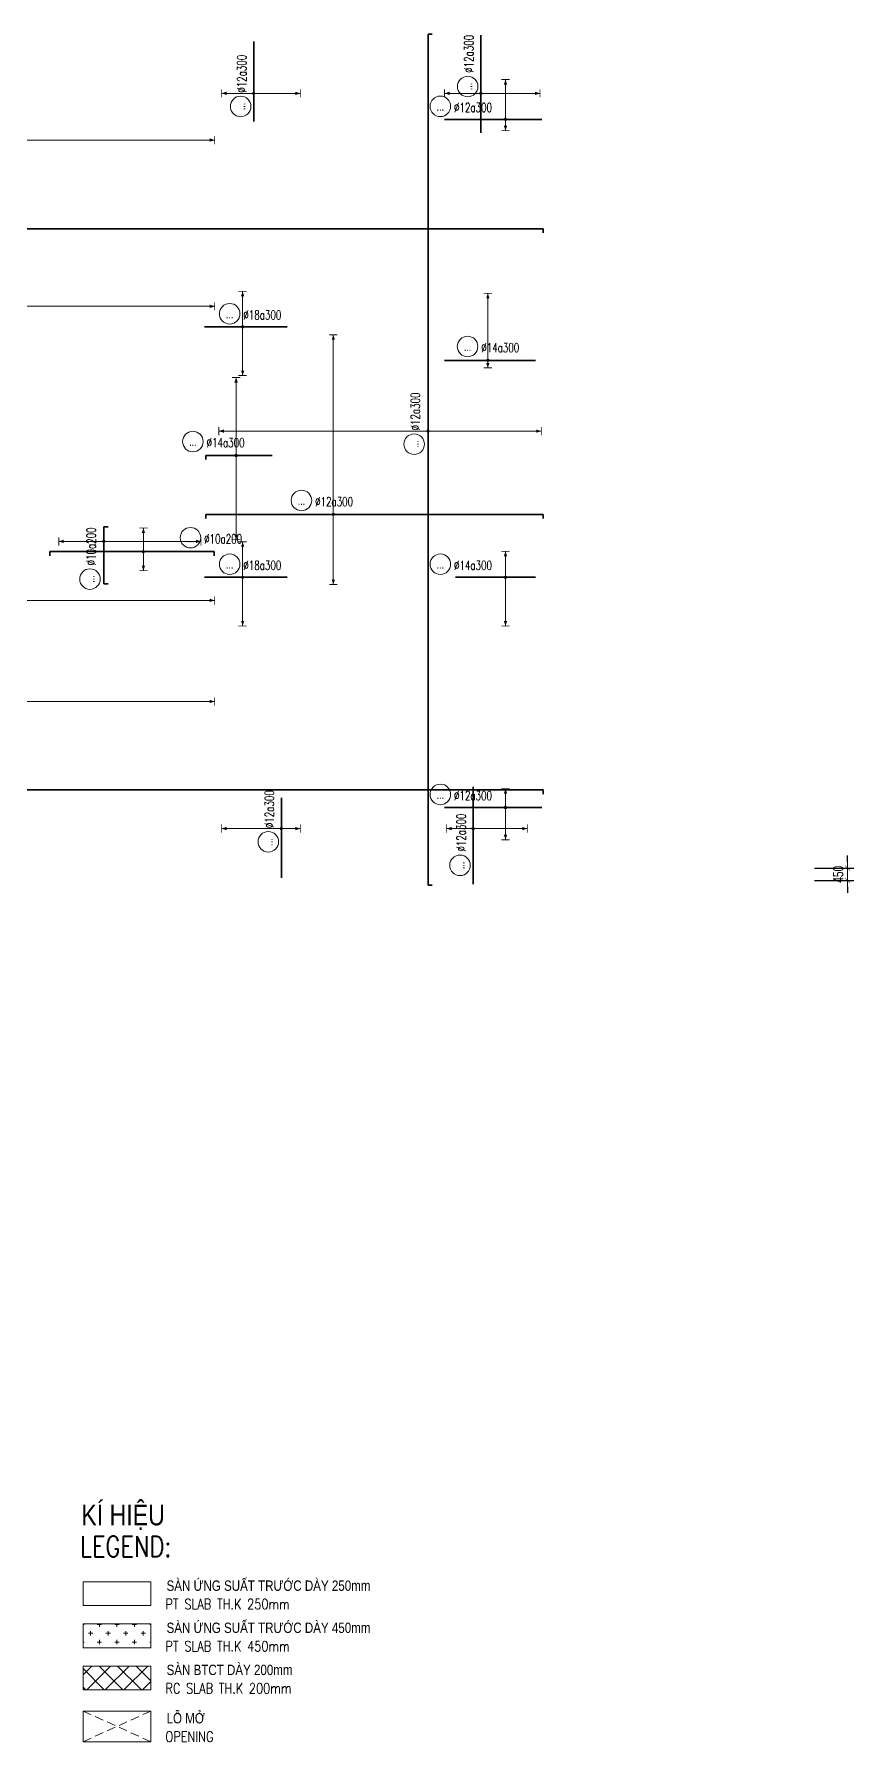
# Model space of a CAD drawing. Header units: millimetres. Extents: x 130150 to 587758, y -25561 to 50684.
# Drawn here: x 299885 to 329575, y -22764 to 39120 of the extents above; entities that cross this region are included whole.
import ezdxf
from ezdxf.enums import TextEntityAlignment as Align

# ---------------------------------------------------------------- set-up
doc = ezdxf.new("R2010")
doc.units = ezdxf.units.MM
doc.linetypes.add('DASHED2', pattern=[9.525, 6.35, -3.175])
doc.layers.get('0').update_dxf_attribs({"lineweight": 20})
doc.layers.get('Defpoints').update_dxf_attribs({"color": 151, "lineweight": 9})
for name, color, linetype, lineweight in [('NDC_S_DIM', 1, 'Continuous', 15), ('NDC_S_ENG TEXT', 2, 'Continuous', 20), ('NDC_S_HATCH MATERIAL', 8, 'Continuous', 13), ('NDC_S_OPENING', 9, 'DASHED2', 13), ('NDC_S_REBAR', 4, 'Continuous', 35), ('NDC_S_SLAB', 2, 'Continuous', 20), ('NDC_S_VN TEXT', 7, 'Continuous', 20)]:
    doc.layers.add(name, color=color, linetype=linetype, lineweight=lineweight)
doc.styles.add('$0$NDC_EN TXT', font='romans.shx', dxfattribs={"width": 0.8})
doc.styles.add('ARIAL', font='arial.ttf', dxfattribs={"width": 0.7})
doc.styles.add('NDC_DIM', font='', dxfattribs={"width": 0.75})
doc.styles.add('NDC_ROMANS', font='romans.shx', dxfattribs={"width": 0.7})
doc.styles.add('NDC_VIE TXT', font='arial.ttf', dxfattribs={"width": 0.8})
doc.styles.get('NDC_DIM').set_extended_font_data('Dotum')
doc.dimstyles.new('NDC_dim_150', dxfattribs={"dimscale": 150, "dimtxt": 2.5, "dimasz": 1.5, "dimexe": 1.5, "dimexo": 2.5, "dimgap": 1, "dimtad": 1, "dimdec": 0, "dimzin": 0, "dimdsep": 46, "dimtxsty": 'NDC_DIM', "dimblk": 'DIMMARK', "dimcen": 0.09, "dimdle": 1.2, "dimclrd": 1, "dimclre": 1, "dimclrt": 3, "dimadec": 0, "dimazin": 0, "dimtfac": 1, "dimtdec": 0, "dimtix": 1, "dimtofl": 0, "dimtmove": 0, "dimatfit": 3, "dimfxl": 8, "dimfxlon": 1, "dimtolj": 1, "dimtzin": 0, "dimarcsym": 0})

# ---------------------------------------------------------------- blocks, each defined once
blk = doc.blocks.new('DIMMARK')
at = {"layer": 'NDC_S_DIM', "color": 1}
blk.add_line((-1.5, 0), (1, 0), dxfattribs=at)
at = {"layer": 'NDC_S_DIM', "color": 2, "const_width": 0.1}
blk.add_lwpolyline([(-0.42, -0.42), (0.42, 0.42)], dxfattribs=at)
blk = doc.blocks.new('*D8')
at = {"layer": 'Defpoints', "color": 0, "ltscale": 100, "transparency": 16777216}
for p in [(314339, 8900), (329350, 8900), (314597, 8450)]:
    blk.add_point(p, dxfattribs=at)
at = {"layer": 'NDC_S_DIM', "color": 1, "lineweight": -2, "ltscale": 100, "transparency": 16777216}
for p, q in [((329350, 9125), (329350, 9350)), ((328150, 8900), (329575, 8900)), ((328150, 8450), (329575, 8450)), ((329350, 8225), (329350, 8000))]:
    blk.add_line(p, q, dxfattribs=at)
at = {"layer": 'NDC_S_DIM', "color": 1, "lineweight": -2, "ltscale": 100, "transparency": 16777216, "xscale": 225, "yscale": 225, "zscale": 225}
for p, rotation in [((329350, 8900), 270), ((329350, 8450), 90)]:
    blk.add_blockref('DIMMARK', p, dxfattribs=dict(at, rotation=rotation))
at = {"layer": 'NDC_S_DIM', "color": 3, "ltscale": 100, "transparency": 16777216, "insert": (329012, 8675), "char_height": 375, "attachment_point": 5, "rotation": 90, "style": 'NDC_DIM'}
blk.add_mtext('\\A1;450', dxfattribs=at)
blk = doc.blocks.new('*U46')
h = blk.add_hatch(color=6)
edge = h.paths.add_edge_path()
edge.add_arc((-75.12, 0), 0.3, 0, 360)
at = {"layer": 'NDC_S_DIM', "color": 6}
for q in [(-75.12, 48.62), (-75.12, -12.04)]:
    blk.add_line((-75.12, 0), q, dxfattribs=at)
for points in [[(-76.12, 48.62, 0.2, 0.2, 0), (-74.12, 48.62, 0, 0, 0)], [(-76.12, -12.04, 0.2, 0.2, 0), (-74.12, -12.04, 0, 0, 0)]]:
    blk.add_lwpolyline(points, format="xyseb", dxfattribs=at)
at = {"layer": 'NDC_S_DIM'}
blk.add_circle((-82.75, 3.36), 2.48, dxfattribs=at)
at = {"layer": 'NDC_S_DIM', "color": 6}
blk.add_circle((-75.12, 0), 0.3, dxfattribs=at)
for points in [[(-75.52, 47.42), (-75.12, 48.62), (-74.72, 47.42)], [(-75.52, -10.84), (-75.12, -12.04), (-74.72, -10.84)]]:
    blk.add_solid(points, dxfattribs=at)
at = {"layer": 'NDC_S_REBAR'}
for p, q in [((0, 0), (-275.95, 0)), ((-275.95, 0), (-275.95, -1)), ((0, 0), (137.51, 0)), ((137.51, 0), (137.51, -1)), ((-275.95, -1), (-275.95, -1)), ((137.51, -1), (137.51, -1))]:
    blk.add_line(p, q, dxfattribs=at)
at = {"layer": 'NDC_S_VN TEXT', "style": 'ARIAL', "width": 0.7}
blk.add_attdef('KHT', text='', height=2.2, dxfattribs=at).set_placement((-82.75, 3.36), align=Align.MIDDLE_CENTER)
at = {"layer": 'NDC_S_VN TEXT', "color": 3, "style": 'NDC_ROMANS', "width": 0.7}
blk.add_attdef('DKT', (-79.45, 1.98), '', height=2.2, dxfattribs=at)
blk = doc.blocks.new('*U34')
h = blk.add_hatch(color=6)
edge = h.paths.add_edge_path()
edge.add_arc((2.08, 0), 0.3, 0, 360)
at = {"layer": 'NDC_S_DIM', "color": 6}
for q in [(2.08, 43.39), (2.08, -16.95)]:
    blk.add_line((2.08, 0), q, dxfattribs=at)
for points in [[(1.08, 43.39, 0.2, 0.2, 0), (3.08, 43.39, 0, 0, 0)], [(1.08, -16.95, 0.2, 0.2, 0), (3.08, -16.95, 0, 0, 0)]]:
    blk.add_lwpolyline(points, format="xyseb", dxfattribs=at)
at = {"layer": 'NDC_S_DIM'}
blk.add_circle((-5.62, 3.36), 2.48, dxfattribs=at)
at = {"layer": 'NDC_S_DIM', "color": 6}
blk.add_circle((2.08, 0), 0.3, dxfattribs=at)
for points in [[(1.68, 42.19), (2.08, 43.39), (2.48, 42.19)], [(1.68, -15.75), (2.08, -16.95), (2.48, -15.75)]]:
    blk.add_solid(points, dxfattribs=at)
at = {"layer": 'NDC_S_REBAR'}
for p, q in [((0, 0), (-28.73, 0)), ((-28.73, 0), (-28.73, -1)), ((0, 0), (52.74, 0)), ((52.74, 0), (52.74, -1)), ((-28.73, -1), (-28.73, -1)), ((52.74, -1), (52.74, -1))]:
    blk.add_line(p, q, dxfattribs=at)
at = {"layer": 'NDC_S_VN TEXT', "style": 'ARIAL', "width": 0.7}
blk.add_attdef('KHT', text='', height=2.2, dxfattribs=at).set_placement((-5.62, 3.36), align=Align.MIDDLE_CENTER)
at = {"layer": 'NDC_S_VN TEXT', "color": 3, "style": 'NDC_ROMANS', "width": 0.7}
blk.add_attdef('DKT', (-2.32, 1.98), '', height=2.2, dxfattribs=at)
blk = doc.blocks.new('*U35')
h = blk.add_hatch(color=6)
edge = h.paths.add_edge_path()
edge.add_arc((4.81, 0), 0.3, 0, 360)
at = {"layer": 'NDC_S_DIM', "color": 6}
for q in [(4.81, 71.02), (4.81, -183.98)]:
    blk.add_line((4.81, 0), q, dxfattribs=at)
for points in [[(3.81, 71.02, 0.2, 0.2, 0), (5.81, 71.02, 0, 0, 0)], [(3.81, -183.98, 0.2, 0.2, 0), (5.81, -183.98, 0, 0, 0)]]:
    blk.add_lwpolyline(points, format="xyseb", dxfattribs=at)
at = {"layer": 'NDC_S_DIM'}
blk.add_circle((-5.62, 3.36), 2.48, dxfattribs=at)
at = {"layer": 'NDC_S_DIM', "color": 6}
blk.add_circle((4.81, 0), 0.3, dxfattribs=at)
for points in [[(4.41, 69.82), (4.81, 71.02), (5.21, 69.82)], [(4.41, -182.78), (4.81, -183.98), (5.21, -182.78)]]:
    blk.add_solid(points, dxfattribs=at)
at = {"layer": 'NDC_S_REBAR'}
for p, q in [((0, 0), (-39.56, 0)), ((-39.56, 0), (-39.56, -1)), ((0, 0), (35.24, 0)), ((35.24, 0), (35.24, -1)), ((-39.56, -1), (-39.56, -1)), ((35.24, -1), (35.24, -1))]:
    blk.add_line(p, q, dxfattribs=at)
at = {"layer": 'NDC_S_VN TEXT', "style": 'ARIAL', "width": 0.7}
blk.add_attdef('KHT', text='', height=2.2, dxfattribs=at).set_placement((-5.62, 3.36), align=Align.MIDDLE_CENTER)
at = {"layer": 'NDC_S_VN TEXT', "color": 3, "style": 'NDC_ROMANS', "width": 0.7}
blk.add_attdef('DKT', (-2.32, 1.98), '', height=2.2, dxfattribs=at)
blk = doc.blocks.new('*U45')
h = blk.add_hatch(color=6)
edge = h.paths.add_edge_path()
edge.add_arc((4.81, 0), 0.3, 0, 360)
at = {"layer": 'NDC_S_DIM', "color": 6}
for q in [(4.81, 71.02), (4.81, -183.98)]:
    blk.add_line((4.81, 0), q, dxfattribs=at)
for points in [[(3.81, 71.02, 0.2, 0.2, 0), (5.81, 71.02, 0, 0, 0)], [(3.81, -183.98, 0.2, 0.2, 0), (5.81, -183.98, 0, 0, 0)]]:
    blk.add_lwpolyline(points, format="xyseb", dxfattribs=at)
at = {"layer": 'NDC_S_DIM'}
blk.add_circle((-5.62, 3.36), 2.48, dxfattribs=at)
at = {"layer": 'NDC_S_DIM', "color": 6}
blk.add_circle((4.81, 0), 0.3, dxfattribs=at)
for points in [[(4.41, 69.82), (4.81, 71.02), (5.21, 69.82)], [(4.41, -182.78), (4.81, -183.98), (5.21, -182.78)]]:
    blk.add_solid(points, dxfattribs=at)
at = {"layer": 'NDC_S_REBAR'}
for p, q in [((0, 0), (-44.4, 0)), ((-44.4, 0), (-44.4, -1)), ((0, 0), (30.4, 0)), ((30.4, 0), (30.4, -1)), ((-44.4, -1), (-44.4, -1)), ((30.4, -1), (30.4, -1))]:
    blk.add_line(p, q, dxfattribs=at)
at = {"layer": 'NDC_S_VN TEXT', "style": 'ARIAL', "width": 0.7}
blk.add_attdef('KHT', text='', height=2.2, dxfattribs=at).set_placement((-5.62, 3.36), align=Align.MIDDLE_CENTER)
at = {"layer": 'NDC_S_VN TEXT', "color": 3, "style": 'NDC_ROMANS', "width": 0.7}
blk.add_attdef('DKT', (-2.32, 1.98), '', height=2.2, dxfattribs=at)
blk = doc.blocks.new('*U50')
h = blk.add_hatch(color=6)
edge = h.paths.add_edge_path()
edge.add_arc((3.48, 0), 0.3, 0, 360)
at = {"layer": 'NDC_S_DIM', "color": 6}
for q in [(3.48, 10.9), (3.48, -23.43)]:
    blk.add_line((3.48, 0), q, dxfattribs=at)
for points in [[(2.48, 10.9, 0.2, 0.2, 0), (4.48, 10.9, 0, 0, 0)], [(2.48, -23.43, 0.2, 0.2, 0), (4.48, -23.43, 0, 0, 0)]]:
    blk.add_lwpolyline(points, format="xyseb", dxfattribs=at)
at = {"layer": 'NDC_S_DIM'}
blk.add_circle((-5.62, 3.36), 2.48, dxfattribs=at)
at = {"layer": 'NDC_S_DIM', "color": 6}
blk.add_circle((3.48, 0), 0.3, dxfattribs=at)
for points in [[(3.08, 9.7), (3.48, 10.9), (3.88, 9.7)], [(3.08, -22.23), (3.48, -23.43), (3.88, -22.23)]]:
    blk.add_solid(points, dxfattribs=at)
at = {"layer": 'NDC_S_REBAR'}
for p, q in [((0, 0), (-6.77, 0)), ((-6.77, 0), (-6.77, -1)), ((0, 0), (7.03, 0)), ((7.03, 0), (7.03, -1)), ((-6.77, -1), (-6.77, -1)), ((7.03, -1), (7.03, -1))]:
    blk.add_line(p, q, dxfattribs=at)
at = {"layer": 'NDC_S_VN TEXT', "style": 'ARIAL', "width": 0.7}
blk.add_attdef('KHT', text='', height=2.2, dxfattribs=at).set_placement((-5.62, 3.36), align=Align.MIDDLE_CENTER)
at = {"layer": 'NDC_S_VN TEXT', "color": 3, "style": 'NDC_ROMANS', "width": 0.7}
blk.add_attdef('DKT', (-2.32, 1.98), '', height=2.2, dxfattribs=at)
blk = doc.blocks.new('*U51')
h = blk.add_hatch(color=6)
edge = h.paths.add_edge_path()
edge.add_arc((4.81, 0), 0.3, 0, 360)
at = {"layer": 'NDC_S_DIM', "color": 6}
for q in [(4.81, 5.72), (4.81, -4.61)]:
    blk.add_line((4.81, 0), q, dxfattribs=at)
for points in [[(3.81, 5.72, 0.2, 0.2, 0), (5.81, 5.72, 0, 0, 0)], [(3.81, -4.61, 0.2, 0.2, 0), (5.81, -4.61, 0, 0, 0)]]:
    blk.add_lwpolyline(points, format="xyseb", dxfattribs=at)
at = {"layer": 'NDC_S_DIM'}
blk.add_circle((16.18, 3.36), 2.48, dxfattribs=at)
at = {"layer": 'NDC_S_DIM', "color": 6}
blk.add_circle((4.81, 0), 0.3, dxfattribs=at)
for points in [[(4.41, 4.52), (4.81, 5.72), (5.21, 4.52)], [(4.41, -3.41), (4.81, -4.61), (5.21, -3.41)]]:
    blk.add_solid(points, dxfattribs=at)
at = {"layer": 'NDC_S_REBAR'}
for p, q in [((0, 0), (-17.8, 0)), ((-17.8, 0), (-17.8, -1)), ((0, 0), (21.87, 0)), ((21.87, 0), (21.87, -1)), ((-17.8, -1), (-17.8, -1)), ((21.87, -1), (21.87, -1))]:
    blk.add_line(p, q, dxfattribs=at)
at = {"layer": 'NDC_S_VN TEXT', "style": 'ARIAL', "width": 0.7}
blk.add_attdef('KHT', text='', height=2.2, dxfattribs=at).set_placement((16.18, 3.36), align=Align.MIDDLE_CENTER)
at = {"layer": 'NDC_S_VN TEXT', "color": 3, "style": 'NDC_ROMANS', "width": 0.7}
blk.add_attdef('DKT', (19.48, 1.98), '', height=2.2, dxfattribs=at)
blk = doc.blocks.new('*U59')
h = blk.add_hatch(color=6)
edge = h.paths.add_edge_path()
edge.add_arc((-2.83, 0), 0.3, 0, 360)
at = {"layer": 'NDC_S_DIM', "color": 6}
for q in [(-2.83, 50.52), (-2.83, -27.34)]:
    blk.add_line((-2.83, 0), q, dxfattribs=at)
for points in [[(-3.83, 50.52, 0.2, 0.2, 0), (-1.83, 50.52, 0, 0, 0)], [(-3.83, -27.34, 0.2, 0.2, 0), (-1.83, -27.34, 0, 0, 0)]]:
    blk.add_lwpolyline(points, format="xyseb", dxfattribs=at)
at = {"layer": 'NDC_S_DIM'}
blk.add_circle((-5.98, 3.36), 2.48, dxfattribs=at)
at = {"layer": 'NDC_S_DIM', "color": 6}
blk.add_circle((-2.83, 0), 0.3, dxfattribs=at)
for points in [[(-3.23, 49.32), (-2.83, 50.52), (-2.43, 49.32)], [(-3.23, -26.14), (-2.83, -27.34), (-2.43, -26.14)]]:
    blk.add_solid(points, dxfattribs=at)
at = {"layer": 'NDC_S_REBAR'}
for p, q in [((0, 0), (-112.53, 0)), ((-112.53, 0), (-112.53, -1)), ((0, 0), (93.07, 0)), ((93.07, 0), (93.07, -1)), ((-112.53, -1), (-112.53, -1)), ((93.07, -1), (93.07, -1))]:
    blk.add_line(p, q, dxfattribs=at)
at = {"layer": 'NDC_S_VN TEXT', "style": 'ARIAL', "width": 0.7}
blk.add_attdef('KHT', text='', height=2.2, dxfattribs=at).set_placement((-5.98, 3.36), align=Align.MIDDLE_CENTER)
at = {"layer": 'NDC_S_VN TEXT', "color": 3, "style": 'NDC_ROMANS', "width": 0.7}
blk.add_attdef('DKT', (-2.68, 1.98), '', height=2.2, dxfattribs=at)
blk = doc.blocks.new('*U56')
h = blk.add_hatch(color=6)
edge = h.paths.add_edge_path()
edge.add_arc((-75.12, 0), 0.3, 0, 360)
at = {"layer": 'NDC_S_DIM', "color": 6}
for q in [(-75.12, 36.04), (-75.12, -24.63)]:
    blk.add_line((-75.12, 0), q, dxfattribs=at)
for points in [[(-76.12, 36.04, 0.2, 0.2, 0), (-74.12, 36.04, 0, 0, 0)], [(-76.12, -24.63, 0.2, 0.2, 0), (-74.12, -24.63, 0, 0, 0)]]:
    blk.add_lwpolyline(points, format="xyseb", dxfattribs=at)
at = {"layer": 'NDC_S_DIM'}
blk.add_circle((-82.75, 3.36), 2.48, dxfattribs=at)
at = {"layer": 'NDC_S_DIM', "color": 6}
blk.add_circle((-75.12, 0), 0.3, dxfattribs=at)
for points in [[(-75.52, 34.84), (-75.12, 36.04), (-74.72, 34.84)], [(-75.52, -23.43), (-75.12, -24.63), (-74.72, -23.43)]]:
    blk.add_solid(points, dxfattribs=at)
at = {"layer": 'NDC_S_REBAR'}
for p, q in [((0, 0), (-275.95, 0)), ((-275.95, 0), (-275.95, -1)), ((0, 0), (137.51, 0)), ((137.51, 0), (137.51, -1)), ((-275.95, -1), (-275.95, -1)), ((137.51, -1), (137.51, -1))]:
    blk.add_line(p, q, dxfattribs=at)
at = {"layer": 'NDC_S_VN TEXT', "style": 'ARIAL', "width": 0.7}
blk.add_attdef('KHT', text='', height=2.2, dxfattribs=at).set_placement((-82.75, 3.36), align=Align.MIDDLE_CENTER)
at = {"layer": 'NDC_S_VN TEXT', "color": 3, "style": 'NDC_ROMANS', "width": 0.7}
blk.add_attdef('DKT', (-79.45, 1.98), '', height=2.2, dxfattribs=at)
blk = doc.blocks.new('*U73')
h = blk.add_hatch(color=6)
edge = h.paths.add_edge_path()
edge.add_arc((-0.74, 0), 0.3, 0, 360)
at = {"layer": 'NDC_S_DIM', "color": 6}
for q in [(-0.74, 16.19), (-0.74, -1.81)]:
    blk.add_line((-0.74, 0), q, dxfattribs=at)
for points in [[(-1.74, 16.19, 0.2, 0.2, 0), (0.26, 16.19, 0, 0, 0)], [(-1.74, -1.81, 0.2, 0.2, 0), (0.26, -1.81, 0, 0, 0)]]:
    blk.add_lwpolyline(points, format="xyseb", dxfattribs=at)
at = {"layer": 'NDC_S_DIM'}
blk.add_circle((-5.62, 3.36), 2.48, dxfattribs=at)
at = {"layer": 'NDC_S_DIM', "color": 6}
blk.add_circle((-0.74, 0), 0.3, dxfattribs=at)
for points in [[(-1.14, 14.99), (-0.74, 16.19), (-0.34, 14.99)], [(-1.14, -0.61), (-0.74, -1.81), (-0.34, -0.61)]]:
    blk.add_solid(points, dxfattribs=at)
at = {"layer": 'NDC_S_REBAR'}
for p, q in [((0, 0), (-11.19, 0)), ((-11.19, 0), (-11.19, 0)), ((0, 0), (10.81, 0)), ((10.81, 0), (10.81, 0)), ((10.81, 0), (10.81, 0)), ((-11.19, 0), (-11.19, 0))]:
    blk.add_line(p, q, dxfattribs=at)
at = {"layer": 'NDC_S_VN TEXT', "style": 'ARIAL', "width": 0.7}
blk.add_attdef('KHT', text='', height=2.2, dxfattribs=at).set_placement((-5.62, 3.36), align=Align.MIDDLE_CENTER)
at = {"layer": 'NDC_S_VN TEXT', "color": 3, "style": 'NDC_ROMANS', "width": 0.7}
blk.add_attdef('DKT', (-2.32, 1.98), '', height=2.2, dxfattribs=at)
blk = doc.blocks.new('*U70')
h = blk.add_hatch(color=6)
edge = h.paths.add_edge_path()
edge.add_arc((4.81, 0), 0.3, 0, 360)
at = {"layer": 'NDC_S_DIM', "color": 6}
for q in [(4.81, 133.93), (4.81, -121.07)]:
    blk.add_line((4.81, 0), q, dxfattribs=at)
for points in [[(3.81, 133.93, 0.2, 0.2, 0), (5.81, 133.93, 0, 0, 0)], [(3.81, -121.07, 0.2, 0.2, 0), (5.81, -121.07, 0, 0, 0)]]:
    blk.add_lwpolyline(points, format="xyseb", dxfattribs=at)
at = {"layer": 'NDC_S_DIM'}
blk.add_circle((-5.62, 3.36), 2.48, dxfattribs=at)
at = {"layer": 'NDC_S_DIM', "color": 6}
blk.add_circle((4.81, 0), 0.3, dxfattribs=at)
for points in [[(4.41, 132.73), (4.81, 133.93), (5.21, 132.73)], [(4.41, -119.87), (4.81, -121.07), (5.21, -119.87)]]:
    blk.add_solid(points, dxfattribs=at)
at = {"layer": 'NDC_S_REBAR'}
for p, q in [((0, 0), (-11.85, 0)), ((-11.85, 0), (-11.85, 0)), ((0, 0), (10.81, 0)), ((10.81, 0), (10.81, -1)), ((-11.85, 0), (-11.85, 0)), ((10.81, -1), (10.81, -1))]:
    blk.add_line(p, q, dxfattribs=at)
at = {"layer": 'NDC_S_VN TEXT', "style": 'ARIAL', "width": 0.7}
blk.add_attdef('KHT', text='', height=2.2, dxfattribs=at).set_placement((-5.62, 3.36), align=Align.MIDDLE_CENTER)
at = {"layer": 'NDC_S_VN TEXT', "color": 3, "style": 'NDC_ROMANS', "width": 0.7}
blk.add_attdef('DKT', (-2.32, 1.98), '', height=2.2, dxfattribs=at)
blk = doc.blocks.new('*U71')
h = blk.add_hatch(color=6)
edge = h.paths.add_edge_path()
edge.add_arc((6.53, 0), 0.3, 0, 360)
at = {"layer": 'NDC_S_DIM', "color": 6}
for q in [(6.53, 81.06), (6.53, -112.28)]:
    blk.add_line((6.53, 0), q, dxfattribs=at)
for points in [[(5.53, 81.06, 0.2, 0.2, 0), (7.53, 81.06, 0, 0, 0)], [(5.53, -112.28, 0.2, 0.2, 0), (7.53, -112.28, 0, 0, 0)]]:
    blk.add_lwpolyline(points, format="xyseb", dxfattribs=at)
at = {"layer": 'NDC_S_DIM'}
blk.add_circle((3.49, 3.36), 2.48, dxfattribs=at)
at = {"layer": 'NDC_S_DIM', "color": 6}
blk.add_circle((6.53, 0), 0.3, dxfattribs=at)
for points in [[(6.13, 79.86), (6.53, 81.06), (6.93, 79.86)], [(6.13, -111.08), (6.53, -112.28), (6.93, -111.08)]]:
    blk.add_solid(points, dxfattribs=at)
at = {"layer": 'NDC_S_REBAR'}
for p, q in [((0, 0), (-2.52, 0)), ((-2.52, 0), (-2.52, -1)), ((0, 0), (20.15, 0)), ((20.15, 0), (20.15, 0)), ((20.15, 0), (20.15, 0)), ((-2.52, -1), (-2.52, -1))]:
    blk.add_line(p, q, dxfattribs=at)
at = {"layer": 'NDC_S_VN TEXT', "style": 'ARIAL', "width": 0.7}
blk.add_attdef('KHT', text='', height=2.2, dxfattribs=at).set_placement((3.49, 3.36), align=Align.MIDDLE_CENTER)
at = {"layer": 'NDC_S_VN TEXT', "color": 3, "style": 'NDC_ROMANS', "width": 0.7}
blk.add_attdef('DKT', (6.79, 1.98), '', height=2.2, dxfattribs=at)
blk = doc.blocks.new('*U69')
h = blk.add_hatch(color=6)
edge = h.paths.add_edge_path()
edge.add_arc((4.81, 0), 0.3, 0, 360)
at = {"layer": 'NDC_S_DIM', "color": 6}
for q in [(4.81, 18.82), (4.81, -20.35)]:
    blk.add_line((4.81, 0), q, dxfattribs=at)
for points in [[(3.81, 18.82, 0.2, 0.2, 0), (5.81, 18.82, 0, 0, 0)], [(3.81, -20.35, 0.2, 0.2, 0), (5.81, -20.35, 0, 0, 0)]]:
    blk.add_lwpolyline(points, format="xyseb", dxfattribs=at)
at = {"layer": 'NDC_S_DIM'}
blk.add_circle((-5.62, 3.36), 2.48, dxfattribs=at)
at = {"layer": 'NDC_S_DIM', "color": 6}
blk.add_circle((4.81, 0), 0.3, dxfattribs=at)
for points in [[(4.41, 17.62), (4.81, 18.82), (5.21, 17.62)], [(4.41, -19.15), (4.81, -20.35), (5.21, -19.15)]]:
    blk.add_solid(points, dxfattribs=at)
at = {"layer": 'NDC_S_REBAR'}
for p, q in [((0, 0), (-2.52, 0)), ((-2.52, 0), (-2.52, -1)), ((0, 0), (13.48, 0)), ((13.48, 0), (13.48, 0)), ((13.48, 0), (13.48, 0)), ((-2.52, -1), (-2.52, -1))]:
    blk.add_line(p, q, dxfattribs=at)
at = {"layer": 'NDC_S_VN TEXT', "style": 'ARIAL', "width": 0.7}
blk.add_attdef('KHT', text='', height=2.2, dxfattribs=at).set_placement((-5.62, 3.36), align=Align.MIDDLE_CENTER)
at = {"layer": 'NDC_S_VN TEXT', "color": 3, "style": 'NDC_ROMANS', "width": 0.7}
blk.add_attdef('DKT', (-2.32, 1.98), '', height=2.2, dxfattribs=at)
blk = doc.blocks.new('*U66')
h = blk.add_hatch(color=6)
edge = h.paths.add_edge_path()
edge.add_arc((-0.77, 0), 0.3, 0, 360)
at = {"layer": 'NDC_S_DIM', "color": 6}
for q in [(-0.77, 7.75), (-0.77, -11.25)]:
    blk.add_line((-0.77, 0), q, dxfattribs=at)
for points in [[(-1.77, 7.75, 0.2, 0.2, 0), (0.23, 7.75, 0, 0, 0)], [(-1.77, -11.25, 0.2, 0.2, 0), (0.23, -11.25, 0, 0, 0)]]:
    blk.add_lwpolyline(points, format="xyseb", dxfattribs=at)
at = {"layer": 'NDC_S_DIM'}
blk.add_circle((-3.93, 3.16), 2.48, dxfattribs=at)
at = {"layer": 'NDC_S_DIM', "color": 6}
blk.add_circle((-0.77, 0), 0.3, dxfattribs=at)
for points in [[(-1.17, 6.55), (-0.77, 7.75), (-0.37, 6.55)], [(-1.17, -10.05), (-0.77, -11.25), (-0.37, -10.05)]]:
    blk.add_solid(points, dxfattribs=at)
at = {"layer": 'NDC_S_REBAR'}
for p, q in [((0, 0), (-7.6, 0)), ((-7.6, 0), (-7.6, 0)), ((0, 0), (11.73, 0)), ((11.73, 0), (11.73, 0)), ((11.73, 0), (11.73, 0)), ((-7.6, 0), (-7.6, 0))]:
    blk.add_line(p, q, dxfattribs=at)
at = {"layer": 'NDC_S_VN TEXT', "style": 'ARIAL', "width": 0.7}
blk.add_attdef('KHT', text='', height=2.2, dxfattribs=at).set_placement((-3.93, 3.16), align=Align.MIDDLE_CENTER)
at = {"layer": 'NDC_S_VN TEXT', "color": 3, "style": 'NDC_ROMANS', "width": 0.7}
blk.add_attdef('DKT', (-0.63, 1.78), '', height=2.2, dxfattribs=at)
blk = doc.blocks.new('*U65')
h = blk.add_hatch(color=6)
edge = h.paths.add_edge_path()
edge.add_arc((4.94, 0), 0.3, 0, 360)
at = {"layer": 'NDC_S_DIM', "color": 6}
for q in [(4.94, 14.43), (4.94, -4.57)]:
    blk.add_line((4.94, 0), q, dxfattribs=at)
for points in [[(3.94, 14.43, 0.2, 0.2, 0), (5.94, 14.43, 0, 0, 0)], [(3.94, -4.57, 0.2, 0.2, 0), (5.94, -4.57, 0, 0, 0)]]:
    blk.add_lwpolyline(points, format="xyseb", dxfattribs=at)
at = {"layer": 'NDC_S_DIM'}
blk.add_circle((1.74, 3.16), 2.48, dxfattribs=at)
at = {"layer": 'NDC_S_DIM', "color": 6}
blk.add_circle((4.94, 0), 0.3, dxfattribs=at)
for points in [[(4.54, 13.23), (4.94, 14.43), (5.34, 13.23)], [(4.54, -3.37), (4.94, -4.57), (5.34, -3.37)]]:
    blk.add_solid(points, dxfattribs=at)
at = {"layer": 'NDC_S_REBAR'}
for p, q in [((0, 0), (-6.94, 0)), ((-6.94, 0), (-6.94, 0)), ((0, 0), (12.4, 0)), ((12.4, 0), (12.4, 0)), ((12.4, 0), (12.4, 0)), ((-6.94, 0), (-6.94, 0))]:
    blk.add_line(p, q, dxfattribs=at)
at = {"layer": 'NDC_S_VN TEXT', "style": 'ARIAL', "width": 0.7}
blk.add_attdef('KHT', text='', height=2.2, dxfattribs=at).set_placement((1.74, 3.16), align=Align.MIDDLE_CENTER)
at = {"layer": 'NDC_S_VN TEXT', "color": 3, "style": 'NDC_ROMANS', "width": 0.7}
blk.add_attdef('DKT', (5.04, 1.78), '', height=2.2, dxfattribs=at)
blk = doc.blocks.new('*U62')
h = blk.add_hatch(color=6)
edge = h.paths.add_edge_path()
edge.add_arc((4.94, 0), 0.3, 0, 360)
at = {"layer": 'NDC_S_DIM', "color": 6}
for q in [(4.94, 6.39), (4.94, -13.11)]:
    blk.add_line((4.94, 0), q, dxfattribs=at)
for points in [[(3.94, 6.39, 0.2, 0.2, 0), (5.94, 6.39, 0, 0, 0)], [(3.94, -13.11, 0.2, 0.2, 0), (5.94, -13.11, 0, 0, 0)]]:
    blk.add_lwpolyline(points, format="xyseb", dxfattribs=at)
at = {"layer": 'NDC_S_DIM'}
blk.add_circle((-3.93, 3.16), 2.48, dxfattribs=at)
at = {"layer": 'NDC_S_DIM', "color": 6}
blk.add_circle((4.94, 0), 0.3, dxfattribs=at)
for points in [[(4.54, 5.19), (4.94, 6.39), (5.34, 5.19)], [(4.54, -11.91), (4.94, -13.11), (5.34, -11.91)]]:
    blk.add_solid(points, dxfattribs=at)
at = {"layer": 'NDC_S_REBAR'}
for p, q in [((0, 0), (-8.47, 0)), ((-8.47, 0), (-8.47, 0)), ((0, 0), (15.06, 0)), ((15.06, 0), (15.06, 0)), ((15.06, 0), (15.06, 0)), ((-8.47, 0), (-8.47, 0))]:
    blk.add_line(p, q, dxfattribs=at)
at = {"layer": 'NDC_S_VN TEXT', "style": 'ARIAL', "width": 0.7}
blk.add_attdef('KHT', text='', height=2.2, dxfattribs=at).set_placement((-3.93, 3.16), align=Align.MIDDLE_CENTER)
at = {"layer": 'NDC_S_VN TEXT', "color": 3, "style": 'NDC_ROMANS', "width": 0.7}
blk.add_attdef('DKT', (-0.63, 1.78), '', height=2.2, dxfattribs=at)
blk = doc.blocks.new('*U67')
h = blk.add_hatch(color=6)
edge = h.paths.add_edge_path()
edge.add_arc((-0.77, 0), 0.3, 0, 360)
at = {"layer": 'NDC_S_DIM', "color": 6}
for q in [(-0.77, 8.75), (-0.77, -14.29)]:
    blk.add_line((-0.77, 0), q, dxfattribs=at)
for points in [[(-1.77, 8.75, 0.2, 0.2, 0), (0.23, 8.75, 0, 0, 0)], [(-1.77, -14.29, 0.2, 0.2, 0), (0.23, -14.29, 0, 0, 0)]]:
    blk.add_lwpolyline(points, format="xyseb", dxfattribs=at)
at = {"layer": 'NDC_S_DIM'}
blk.add_circle((0.88, 3.16), 2.48, dxfattribs=at)
at = {"layer": 'NDC_S_DIM', "color": 6}
blk.add_circle((-0.77, 0), 0.3, dxfattribs=at)
for points in [[(-1.17, 7.55), (-0.77, 8.75), (-0.37, 7.55)], [(-1.17, -13.09), (-0.77, -14.29), (-0.37, -13.09)]]:
    blk.add_solid(points, dxfattribs=at)
at = {"layer": 'NDC_S_REBAR'}
for p, q in [((0, 0), (-10.27, 0)), ((-10.27, 0), (-10.27, 0)), ((0, 0), (13.26, 0)), ((13.26, 0), (13.26, 0)), ((13.26, 0), (13.26, 0)), ((-10.27, 0), (-10.27, 0))]:
    blk.add_line(p, q, dxfattribs=at)
at = {"layer": 'NDC_S_VN TEXT', "style": 'ARIAL', "width": 0.7}
blk.add_attdef('KHT', text='', height=2.2, dxfattribs=at).set_placement((0.88, 3.16), align=Align.MIDDLE_CENTER)
at = {"layer": 'NDC_S_VN TEXT', "color": 3, "style": 'NDC_ROMANS', "width": 0.7}
blk.add_attdef('DKT', (4.18, 1.78), '', height=2.2, dxfattribs=at)
blk = doc.blocks.new('*U68')
h = blk.add_hatch(color=6)
edge = h.paths.add_edge_path()
edge.add_arc((4.45, 0), 0.3, 0, 360)
at = {"layer": 'NDC_S_DIM', "color": 6}
for q in [(4.45, 9.63), (4.45, -2.7)]:
    blk.add_line((4.45, 0), q, dxfattribs=at)
for points in [[(3.45, 9.63, 0.2, 0.2, 0), (5.45, 9.63, 0, 0, 0)], [(3.45, -2.7, 0.2, 0.2, 0), (5.45, -2.7, 0, 0, 0)]]:
    blk.add_lwpolyline(points, format="xyseb", dxfattribs=at)
at = {"layer": 'NDC_S_DIM'}
blk.add_circle((-11.28, 3.16), 2.48, dxfattribs=at)
at = {"layer": 'NDC_S_DIM', "color": 6}
blk.add_circle((4.45, 0), 0.3, dxfattribs=at)
for points in [[(4.05, 8.43), (4.45, 9.63), (4.85, 8.43)], [(4.05, -1.5), (4.45, -2.7), (4.85, -1.5)]]:
    blk.add_solid(points, dxfattribs=at)
at = {"layer": 'NDC_S_REBAR'}
for p, q in [((0, 0), (-10.27, 0)), ((-10.27, 0), (-10.27, 0)), ((0, 0), (13.26, 0)), ((13.26, 0), (13.26, 0)), ((13.26, 0), (13.26, 0)), ((-10.27, 0), (-10.27, 0))]:
    blk.add_line(p, q, dxfattribs=at)
at = {"layer": 'NDC_S_VN TEXT', "style": 'ARIAL', "width": 0.7}
blk.add_attdef('KHT', text='', height=2.2, dxfattribs=at).set_placement((-11.28, 3.16), align=Align.MIDDLE_CENTER)
at = {"layer": 'NDC_S_VN TEXT', "color": 3, "style": 'NDC_ROMANS', "width": 0.7}
blk.add_attdef('DKT', (-7.98, 1.78), '', height=2.2, dxfattribs=at)
blk = doc.blocks.new('*U64')
h = blk.add_hatch(color=6)
edge = h.paths.add_edge_path()
edge.add_arc((4.45, 0), 0.3, 0, 360)
at = {"layer": 'NDC_S_DIM', "color": 6}
for q in [(4.45, 6.25), (4.45, -11.75)]:
    blk.add_line((4.45, 0), q, dxfattribs=at)
for points in [[(3.45, 6.25, 0.2, 0.2, 0), (5.45, 6.25, 0, 0, 0)], [(3.45, -11.75, 0.2, 0.2, 0), (5.45, -11.75, 0, 0, 0)]]:
    blk.add_lwpolyline(points, format="xyseb", dxfattribs=at)
at = {"layer": 'NDC_S_DIM'}
blk.add_circle((-11.28, 3.16), 2.48, dxfattribs=at)
at = {"layer": 'NDC_S_DIM', "color": 6}
blk.add_circle((4.45, 0), 0.3, dxfattribs=at)
for points in [[(4.05, 5.05), (4.45, 6.25), (4.85, 5.05)], [(4.05, -10.55), (4.45, -11.75), (4.85, -10.55)]]:
    blk.add_solid(points, dxfattribs=at)
at = {"layer": 'NDC_S_REBAR'}
for p, q in [((0, 0), (-7.6, 0)), ((-7.6, 0), (-7.6, 0)), ((0, 0), (11.73, 0)), ((11.73, 0), (11.73, 0)), ((11.73, 0), (11.73, 0)), ((-7.6, 0), (-7.6, 0))]:
    blk.add_line(p, q, dxfattribs=at)
at = {"layer": 'NDC_S_VN TEXT', "style": 'ARIAL', "width": 0.7}
blk.add_attdef('KHT', text='', height=2.2, dxfattribs=at).set_placement((-11.28, 3.16), align=Align.MIDDLE_CENTER)
at = {"layer": 'NDC_S_VN TEXT', "color": 3, "style": 'NDC_ROMANS', "width": 0.7}
blk.add_attdef('DKT', (-7.98, 1.78), '', height=2.2, dxfattribs=at)
blk = doc.blocks.new('*U63')
h = blk.add_hatch(color=6)
edge = h.paths.add_edge_path()
edge.add_arc((1.64, 0), 0.3, 0, 360)
at = {"layer": 'NDC_S_DIM', "color": 6}
for q in [(1.64, 8.58), (1.64, -11.75)]:
    blk.add_line((1.64, 0), q, dxfattribs=at)
for points in [[(0.64, 8.58, 0.2, 0.2, 0), (2.64, 8.58, 0, 0, 0)], [(0.64, -11.75, 0.2, 0.2, 0), (2.64, -11.75, 0, 0, 0)]]:
    blk.add_lwpolyline(points, format="xyseb", dxfattribs=at)
at = {"layer": 'NDC_S_DIM'}
blk.add_circle((-1.49, 3.16), 2.48, dxfattribs=at)
at = {"layer": 'NDC_S_DIM', "color": 6}
blk.add_circle((1.64, 0), 0.3, dxfattribs=at)
for points in [[(1.24, 7.38), (1.64, 8.58), (2.04, 7.38)], [(1.24, -10.55), (1.64, -11.75), (2.04, -10.55)]]:
    blk.add_solid(points, dxfattribs=at)
at = {"layer": 'NDC_S_REBAR'}
for p, q in [((0, 0), (-7.6, 0)), ((-7.6, 0), (-7.6, 0)), ((0, 0), (12.4, 0)), ((12.4, 0), (12.4, 0)), ((12.4, 0), (12.4, 0)), ((-7.6, 0), (-7.6, 0))]:
    blk.add_line(p, q, dxfattribs=at)
at = {"layer": 'NDC_S_VN TEXT', "style": 'ARIAL', "width": 0.7}
blk.add_attdef('KHT', text='', height=2.2, dxfattribs=at).set_placement((-1.49, 3.16), align=Align.MIDDLE_CENTER)
at = {"layer": 'NDC_S_VN TEXT', "color": 3, "style": 'NDC_ROMANS', "width": 0.7}
blk.add_attdef('DKT', (1.81, 1.78), '', height=2.2, dxfattribs=at)
blk = doc.blocks.new('*U61')
h = blk.add_hatch(color=6)
edge = h.paths.add_edge_path()
edge.add_arc((4.45, 0), 0.3, 0, 360)
at = {"layer": 'NDC_S_DIM', "color": 6}
for q in [(4.45, 4.53), (4.45, -7.8)]:
    blk.add_line((4.45, 0), q, dxfattribs=at)
for points in [[(3.45, 4.53, 0.2, 0.2, 0), (5.45, 4.53, 0, 0, 0)], [(3.45, -7.8, 0.2, 0.2, 0), (5.45, -7.8, 0, 0, 0)]]:
    blk.add_lwpolyline(points, format="xyseb", dxfattribs=at)
at = {"layer": 'NDC_S_DIM'}
blk.add_circle((-11.28, 3.16), 2.48, dxfattribs=at)
at = {"layer": 'NDC_S_DIM', "color": 6}
blk.add_circle((4.45, 0), 0.3, dxfattribs=at)
for points in [[(4.05, 3.33), (4.45, 4.53), (4.85, 3.33)], [(4.05, -6.6), (4.45, -7.8), (4.85, -6.6)]]:
    blk.add_solid(points, dxfattribs=at)
at = {"layer": 'NDC_S_REBAR'}
for p, q in [((0, 0), (-10.27, 0)), ((-10.27, 0), (-10.27, 0)), ((0, 0), (13.26, 0)), ((13.26, 0), (13.26, 0)), ((13.26, 0), (13.26, 0)), ((-10.27, 0), (-10.27, 0))]:
    blk.add_line(p, q, dxfattribs=at)
at = {"layer": 'NDC_S_VN TEXT', "style": 'ARIAL', "width": 0.7}
blk.add_attdef('KHT', text='', height=2.2, dxfattribs=at).set_placement((-11.28, 3.16), align=Align.MIDDLE_CENTER)
at = {"layer": 'NDC_S_VN TEXT', "color": 3, "style": 'NDC_ROMANS', "width": 0.7}
blk.add_attdef('DKT', (-7.98, 1.78), '', height=2.2, dxfattribs=at)

msp = doc.modelspace()

# ---------------------------------------------------------------- hatches: boundary and pattern name
at = {"layer": 'NDC_S_HATCH MATERIAL', "ltscale": 100}
h = msp.add_hatch(dxfattribs=at)
h.set_pattern_fill('CROSS', color=256, scale=50)
h.set_pattern_definition([(0, (97697.53, -10259.27), (317.5, 317.5), [158.75, -476.25]), (90, (97776.9, -10338.65), (-317.5, 317.5), [158.75, -476.25])])
h.paths.add_polyline_path([(301655.4, -18490.2), (301655.4, -19354.3), (304113.7, -19354.3), (304113.7, -18490.2)])
h = msp.add_hatch(dxfattribs=at)
h.set_pattern_fill('ANSI37', color=256, scale=150)
h.set_pattern_definition([(45, (105775.37, -16184.8), (-336.7596, 336.7596), []), (135, (105775.37, -16184.8), (-336.7596, -336.7596), [])])
h.paths.add_polyline_path([(301655.4, -20016.2), (301655.4, -20880.3), (304113.7, -20880.3), (304113.7, -20016.2)])

# ---------------------------------------------------------------- linework, layer by layer
at = {"layer": 'NDC_S_OPENING', "ltscale": 50}
for p, q in [((301655.4, -21649.7), (304113.7, -22757.9)), ((301655.4, -22757.9), (304113.7, -21649.7))]:
    msp.add_line(p, q, dxfattribs=at)
at = {"layer": 'NDC_S_SLAB'}
for points in [[(301655.4, -16964.2), (304113.7, -16964.2), (304113.7, -17828.3), (301655.4, -17828.3)], [(301655.4, -18490.2), (304113.7, -18490.2), (304113.7, -19354.3), (301655.4, -19354.3)], [(301655.4, -20016.2), (304113.7, -20016.2), (304113.7, -20880.3), (301655.4, -20880.3)], [(301655.4, -21649.7), (304113.7, -21649.7), (304113.7, -22757.9), (301655.4, -22757.9)]]:
    msp.add_lwpolyline(points, close=True, dxfattribs=at)

# ---------------------------------------------------------------- block references
at = {"layer": 'NDC_S_REBAR', "xscale": 150, "yscale": 150, "zscale": 150, "rotation": 90}
for name, p, values in [('*U45', (278827.6, 34559.7), {'KHT': '...', 'DKT': '%%c12a300'}), ('*U59', (314153.6, 25159.1), {'KHT': '...', 'DKT': '%%c12a300'}), ('*U67', (316062.1, 37090.3), {'KHT': '...', 'DKT': '%%c12a300'}), ('*U66', (307837.1, 37090.3), {'KHT': '...', 'DKT': '%%c12a300'}), ('*U71', (289583.3, 28277.8), {'KHT': '...', 'DKT': '%%c14a300'}), ('*U50', (302410.5, 20215.9), {'KHT': '...', 'DKT': '%%c10a200'}), ('*U35', (278827.6, 14214.6), {'KHT': '...', 'DKT': '%%c12a300'}), ('*U70', (288264.4, 17877.8), {'KHT': '...', 'DKT': '%%c14a300'}), ('*U62', (315784.1, 9590.3), {'KHT': '...', 'DKT': '%%c12a300'}), ('*U65', (308838.8, 9590.3), {'KHT': '...', 'DKT': '%%c12a300'})]:
    msp.add_blockref(name, p, dxfattribs=at).add_auto_attribs(values)
at = {"layer": 'NDC_S_REBAR', "xscale": 150, "yscale": 150, "zscale": 150}
for name, p, values in [('*U56', (297692.9, 32069.1), {'KHT': '...', 'DKT': '%%c12a300'}), ('*U68', (316290.3, 36030.3), {'KHT': '...', 'DKT': '%%c12a300'}), ('*U63', (307190.3, 28512.9), {'KHT': '...', 'DKT': '%%c18a300'}), ('*U73', (316427.8, 27296.6), {'KHT': '...', 'DKT': '%%c14a300'}), ('*U34', (310408.8, 21716.8), {'KHT': '...', 'DKT': '%%c12a300'}), ('*U69', (306477.8, 23852.6), {'KHT': '...', 'DKT': '%%c14a300'}), ('*U51', (303119.8, 20367.2), {'KHT': '...', 'DKT': '%%c10a200'}), ('*U63', (307190.3, 19437.9), {'KHT': '...', 'DKT': '%%c18a300'}), ('*U64', (316290.3, 19437.9), {'KHT': '...', 'DKT': '%%c14a300'}), ('*U46', (297692.9, 11731.5), {'KHT': '...', 'DKT': '%%c12a300'}), ('*U61', (316290.3, 11095.2), {'KHT': '...', 'DKT': '%%c12a300'})]:
    msp.add_blockref(name, p, dxfattribs=at).add_auto_attribs(values)

# ---------------------------------------------------------------- texts
at = {"layer": 'NDC_S_ENG TEXT', "style": '$0$NDC_EN TXT', "width": 0.8}
for s, height, p in [('LEGEND:', 750, (301541, -16059.5)), ('PT SLAB TH.K 250mm', 375, (304642.5, -17961)), ('PT SLAB TH.K 450mm', 375, (304642.5, -19487)), ('RC SLAB TH.K 200mm', 375, (304642.5, -21013)), ('OPENING', 375, (304642.5, -22764.4))]:
    msp.add_text(s, height=height, dxfattribs=at).set_placement(p)
at = {"layer": 'NDC_S_VN TEXT', "style": 'NDC_VIE TXT', "width": 0.8}
msp.add_text('KÍ HIỆU', height=750, dxfattribs=at).set_placement((301591.2, -14168.4), align=Align.TOP_LEFT)
for s, p in [('SÀN ỨNG SUẤT TRƯỚC DÀY 250mm', (304680.8, -17292.2)), ('SÀN ỨNG SUẤT TRƯỚC DÀY 450mm', (304680.8, -18818.2)), ('SÀN BTCT DÀY 200mm', (304680.8, -20344.2)), ('LỖ MỞ', (304680.8, -22095.6))]:
    msp.add_text(s, height=375, dxfattribs=at).set_placement(p)

# ---------------------------------------------------------------- dimensions: what is measured, and where the dimension line sits
at = {"layer": 'NDC_S_DIM', "ltscale": 100}
dim = msp.add_linear_dim(base=(329350, 8900), p1=(314596.6, 8450), p2=(314338.6, 8900), angle=90, dimstyle='NDC_dim_150', dxfattribs=at)
dim.commit()
dim.dimension.update_dxf_attribs({"geometry": '*D8', "text_midpoint": (329012.2, 8675)})

doc.saveas('drawing.dxf')
